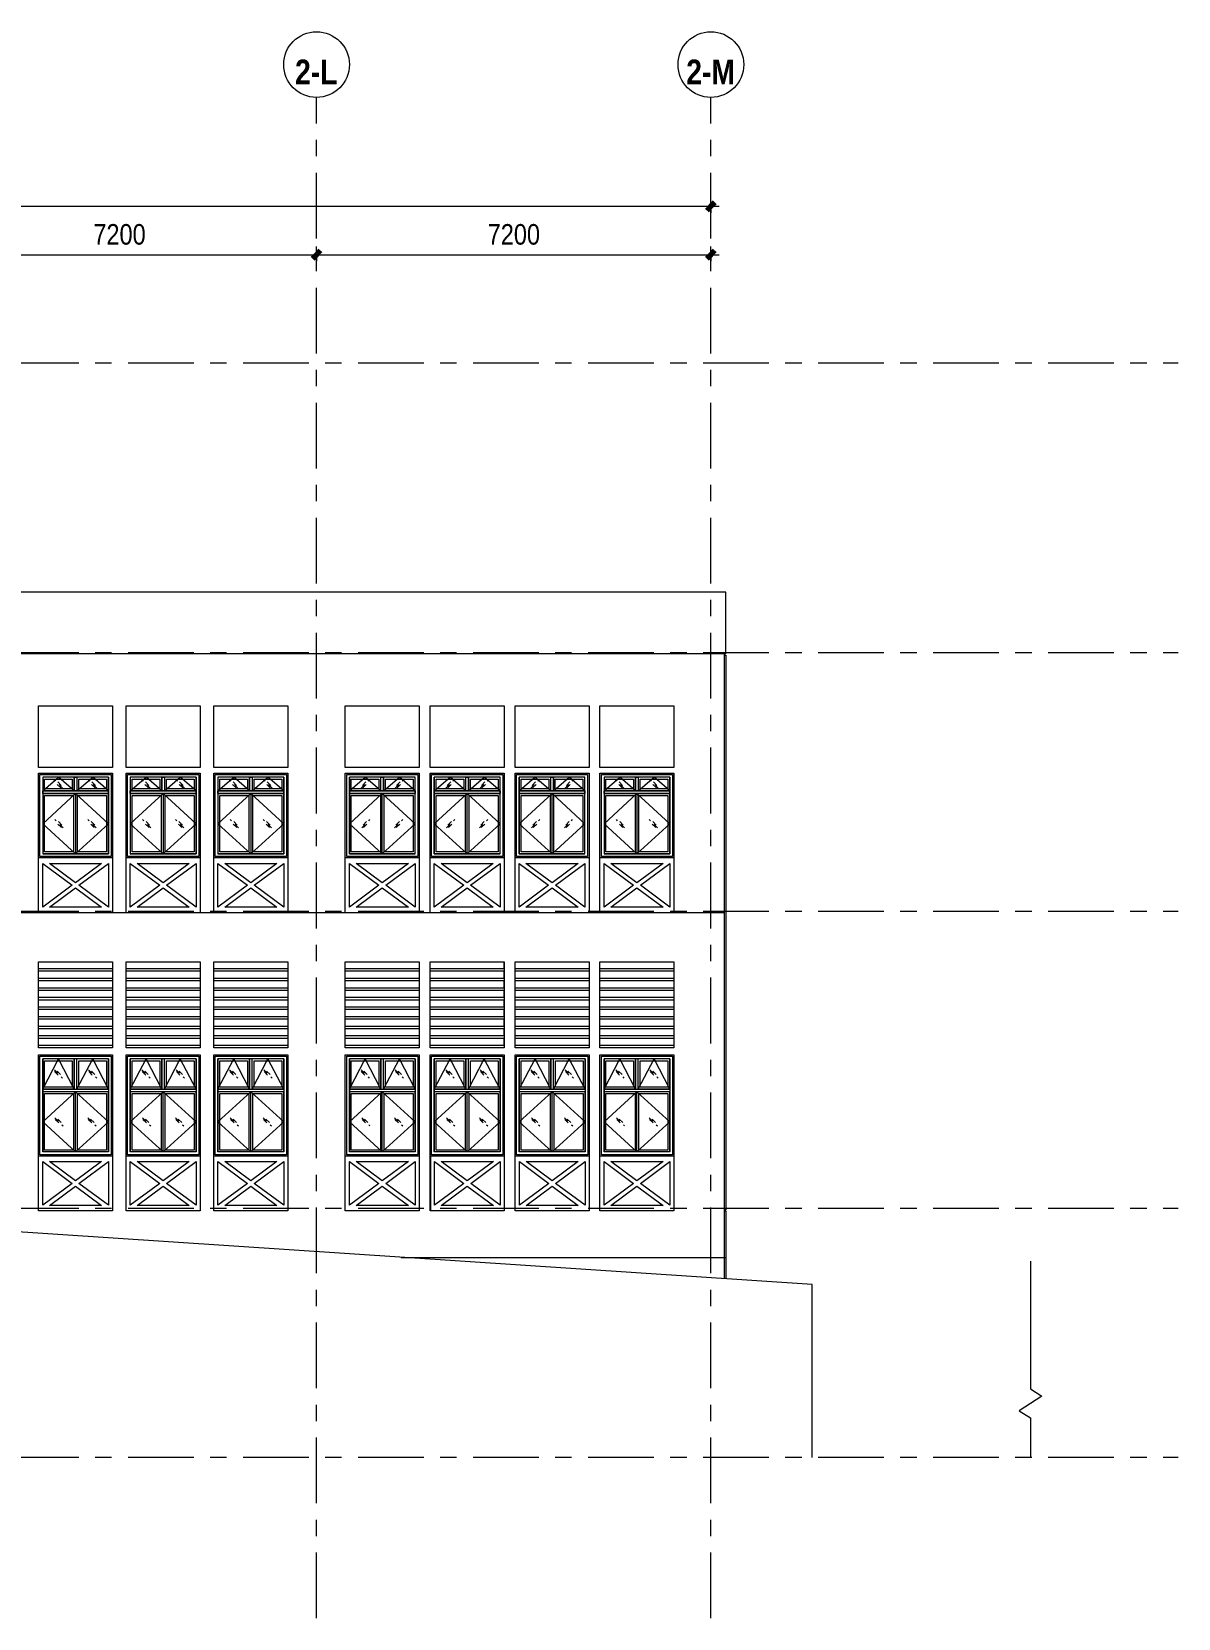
# Model space of a CAD drawing. Header units: millimetres. Extents: x -38844 to 124035, y 18225 to 48099.
# Drawn here: x 103102 to 124035, y 19124 to 48099 of the extents above; entities that cross this region are included whole.
import ezdxf

# ---------------------------------------------------------------- set-up
doc = ezdxf.new("R2010")
doc.units = ezdxf.units.MM
for name, pattern in [('Centre', [4762.5, 952.5, -714.375, 2381.25, -714.375]), ('Dash', [952.5, 476.25, -476.25]), ('Glass Symbol', [360, 90, -90, 90, -90]), ('IDA - Grid Line', [2100, 1200, -300, 300, -300])]:
    doc.linetypes.add(name, pattern=pattern)
for name, color, linetype, lineweight in [('A-_ANOT----_D', 7, 'Continuous', 9), ('A-_ANOT----_D-150', 7, 'Continuous', 9), ('A-_DETA----_ED', 7, 'Continuous', 9), ('A-_DETA----_ED-1', 7, 'Continuous', 18), ('S-_ANOTGRID_E', 7, 'Continuous', 9)]:
    doc.layers.add(name, color=color, linetype=linetype, lineweight=lineweight)
for name, color, linetype, lineweight, true_color in [('A-_FLORLEVL_E-1', 9, 'IDA - Grid Line', 9, 0x808080), ('A-_GENM----_M-2', 6, 'Continuous', 9, 0xff00ff), ('A-_WALL----_E-1', 6, 'Continuous', 9, 0xff00ff), ('A-_WIND----_E-1', 6, 'Continuous', 9, 0xff00ff), ('A-_WIND----_E-2', 6, 'Dash', 9, 0xff00ff), ('A-_WIND----_E-3', 6, 'Centre', 9, 0xff00ff), ('A-_WIND----_E-4', 6, 'Glass Symbol', 9, 0xff00ff), ('S-_ANOTGRID_E-1', 9, 'IDA - Grid Line', 9, 0x808080), ('X_PART----_E-1', 6, 'Continuous', 9, 0xff00ff)]:
    doc.layers.add(name, color=color, linetype=linetype, lineweight=lineweight, true_color=true_color)
doc.styles.add('Arial Narrow_2', font='ARIALN.TTF', dxfattribs={"height": 375})
doc.styles.add('Arial Narrow_B', font='ARIALNB.TTF', dxfattribs={"height": 450})
doc.dimstyles.new('IDA_-_Arial_-_2_5mm_-_Black_-_Diagonal', dxfattribs={"dimscale": 304.8, "dimtxt": 383.786615, "dimasz": 0.492126, "dimexe": 0.492126, "dimexo": 0.738189, "dimgap": 0.246063, "dimtad": 1, "dimdec": 0, "dimzin": 0, "dimdsep": 46, "dimtxsty": 'Arial Narrow_2', "dimblk1": 'OBLIQUE', "dimblk2": 'OBLIQUE', "dimsah": 1, "dimcen": 0.09, "dimdle": 0.492126, "dimadec": 6, "dimazin": 0, "dimtfac": 1, "dimtdec": 4, "dimtix": 1, "dimtmove": 0, "dimatfit": 3, "dimfxl": 1, "dimtvp": 1, "dimtolj": 1, "dimtzin": 0, "dimarcsym": 2})

# ---------------------------------------------------------------- blocks, each defined once
blk = doc.blocks.new('IDA - Casement w Top Hung - 2 Panels - 1400L X 1500H - B2-AW02-3436902-DOOR _ WINDOW SCHEDULE - ELEVATION 2 Copy 1')
at = {"layer": 'A-_WIND----_E-1'}
for p, q in [((2025, 34485), (2025, 34235)), ((2600, 34485), (2025, 34485)), ((3225, 34485), (2025, 34485)), ((2025, 34485), (2025, 33085)), ((2600, 34485), (2600, 34235)), ((2600, 34235), (2600, 34485)), ((2600, 34485), (2650, 34485)), ((2650, 34485), (2650, 34235)), ((3225, 34485), (2650, 34485)), ((2650, 34485), (2650, 34235)), ((3225, 34485), (3225, 34235)), ((3225, 33085), (3225, 34485)), ((2025, 34235), (2600, 34235)), ((2025, 34185), (2025, 34235)), ((3225, 34235), (2025, 34235)), ((2060, 34270), (2060, 34450)), ((2060, 34450), (2565, 34450)), ((2565, 34270), (2060, 34270)), ((2565, 34450), (2565, 34270)), ((2600, 34235), (2650, 34235)), ((2650, 34235), (3225, 34235)), ((2685, 34270), (2685, 34450)), ((2685, 34450), (3190, 34450)), ((3190, 34270), (2685, 34270)), ((3190, 34450), (3190, 34270)), ((3225, 34235), (3225, 34185)), ((2025, 34185), (2025, 33085)), ((2625, 34185), (2025, 34185)), ((2025, 34185), (3225, 34185)), ((2060, 33120), (2060, 34150)), ((2060, 34150), (2590, 34150)), ((2590, 34150), (2590, 33120)), ((2625, 34185), (2625, 33085)), ((2625, 34185), (2625, 33085)), ((3225, 34185), (2625, 34185)), ((2660, 33120), (2660, 34150)), ((2660, 34150), (3190, 34150)), ((3190, 34150), (3190, 33120)), ((3225, 34185), (3225, 33085)), ((2025, 33085), (2625, 33085)), ((3225, 33085), (2025, 33085)), ((2590, 33120), (2060, 33120)), ((2625, 33085), (3225, 33085)), ((3190, 33120), (2660, 33120))]:
    blk.add_line(p, q, dxfattribs=at)
at = {"layer": 'A-_WIND----_E-3'}
for p, q in [((2025, 34235), (2313, 34485)), ((2600, 34235), (2313, 34485)), ((2650, 34235), (2938, 34485)), ((3225, 34235), (2938, 34485)), ((2625, 34185), (2025, 33635)), ((2625, 34185), (3225, 33635)), ((2025, 33635), (2625, 33085)), ((3225, 33635), (2625, 33085))]:
    blk.add_line(p, q, dxfattribs=at)
at = {"layer": 'A-_WIND----_E-4'}
for p, q in [((2388, 34285), (2238, 34435)), ((2356, 34290), (2262, 34384)), ((2364, 34336), (2270, 34430)), ((3013, 34285), (2863, 34435)), ((2981, 34290), (2887, 34384)), ((2989, 34336), (2895, 34430)), ((2400, 33560), (2250, 33710)), ((2368, 33565), (2275, 33659)), ((2376, 33611), (2282, 33705)), ((3000, 33560), (2850, 33710)), ((2968, 33565), (2875, 33659)), ((2976, 33611), (2882, 33705))]:
    blk.add_line(p, q, dxfattribs=at)
blk = doc.blocks.new('IDA - Casement w Top Hung - 2 Panels - 1400L X 1500H - B2-AW02-3436901-DOOR _ WINDOW SCHEDULE - ELEVATION 2 Copy 1')
at = {"layer": 'A-_WIND----_E-1'}
for p, q in [((-2625, 34235), (-2625, 34485)), ((-2050, 34485), (-2625, 34485)), ((-2625, 34485), (-2625, 33085)), ((-1425, 34485), (-2625, 34485)), ((-2050, 34235), (-2050, 34485)), ((-2050, 34485), (-2000, 34485)), ((-2050, 34235), (-2050, 34485)), ((-2000, 34235), (-2000, 34485)), ((-1425, 34485), (-2000, 34485)), ((-2000, 34485), (-2000, 34235)), ((-1425, 34235), (-1425, 34485)), ((-1425, 33085), (-1425, 34485)), ((-2625, 34235), (-2050, 34235)), ((-2625, 34185), (-2625, 34235)), ((-1425, 34235), (-2625, 34235)), ((-2590, 34270), (-2590, 34450)), ((-2590, 34450), (-2085, 34450)), ((-2085, 34270), (-2590, 34270)), ((-2085, 34450), (-2085, 34270)), ((-2050, 34235), (-2000, 34235)), ((-2000, 34235), (-1425, 34235)), ((-1965, 34270), (-1965, 34450)), ((-1965, 34450), (-1460, 34450)), ((-1460, 34270), (-1965, 34270)), ((-1460, 34450), (-1460, 34270)), ((-1425, 34235), (-1425, 34185)), ((-2625, 33085), (-2625, 34185)), ((-2025, 34185), (-2625, 34185)), ((-2625, 34185), (-1425, 34185)), ((-2590, 33120), (-2590, 34150)), ((-2590, 34150), (-2060, 34150)), ((-2060, 34150), (-2060, 33120)), ((-2025, 33085), (-2025, 34185)), ((-1425, 34185), (-2025, 34185)), ((-2025, 33085), (-2025, 34185)), ((-1990, 33120), (-1990, 34150)), ((-1990, 34150), (-1460, 34150)), ((-1460, 34150), (-1460, 33120)), ((-1425, 33085), (-1425, 34185)), ((-2625, 33085), (-2025, 33085)), ((-1425, 33085), (-2625, 33085)), ((-2060, 33120), (-2590, 33120)), ((-2025, 33085), (-1425, 33085)), ((-1460, 33120), (-1990, 33120))]:
    blk.add_line(p, q, dxfattribs=at)
at = {"layer": 'A-_WIND----_E-3'}
for p, q in [((-2625, 34235), (-2337, 34485)), ((-2050, 34235), (-2337, 34485)), ((-2000, 34235), (-1712, 34485)), ((-1425, 34235), (-1712, 34485)), ((-2025, 34185), (-2625, 33635)), ((-2025, 34185), (-1425, 33635)), ((-2625, 33635), (-2025, 33085)), ((-1425, 33635), (-2025, 33085))]:
    blk.add_line(p, q, dxfattribs=at)
at = {"layer": 'A-_WIND----_E-4'}
for p, q in [((-2412, 34285), (-2262, 34435)), ((-2388, 34336), (-2294, 34430)), ((-2380, 34290), (-2286, 34384)), ((-1787, 34285), (-1637, 34435)), ((-1763, 34336), (-1669, 34430)), ((-1755, 34290), (-1661, 34384)), ((-2400, 33560), (-2250, 33710)), ((-2375, 33611), (-2282, 33705)), ((-2368, 33565), (-2274, 33659)), ((-1800, 33560), (-1650, 33710)), ((-1775, 33611), (-1682, 33705)), ((-1768, 33565), (-1674, 33659))]:
    blk.add_line(p, q, dxfattribs=at)
blk = doc.blocks.new('IDA - Casement w Top Hung - 2 Panels - 1400L X 1800H - B2-AW01-3560472-DOOR _ WINDOW SCHEDULE - ELEVATION 2 Copy 1')
at = {"layer": 'A-_WIND----_E-1'}
for p, q in [((-73900, 29340), (-74475, 29340)), ((-74475, 28790), (-74475, 29340)), ((-74475, 29340), (-74475, 27640)), ((-73275, 29340), (-74475, 29340)), ((-74440, 28825), (-74440, 29305)), ((-74440, 29305), (-73935, 29305)), ((-73935, 29305), (-73935, 28825)), ((-73900, 28790), (-73900, 29340)), ((-73850, 29340), (-73900, 29340)), ((-73900, 29340), (-73900, 28790)), ((-73275, 29340), (-73850, 29340)), ((-73850, 28790), (-73850, 29340)), ((-73850, 28790), (-73850, 29340)), ((-73815, 28825), (-73815, 29305)), ((-73815, 29305), (-73310, 29305)), ((-73310, 29305), (-73310, 28825)), ((-73275, 28790), (-73275, 29340)), ((-73275, 29340), (-73275, 27640)), ((-73900, 28790), (-74475, 28790)), ((-74475, 28740), (-74475, 28790)), ((-74475, 28790), (-73275, 28790)), ((-73875, 28740), (-74475, 28740)), ((-74475, 27640), (-74475, 28740)), ((-73275, 28740), (-74475, 28740)), ((-73935, 28825), (-74440, 28825)), ((-74440, 27675), (-74440, 28705)), ((-74440, 28705), (-73910, 28705)), ((-73910, 28705), (-73910, 27675)), ((-73900, 28790), (-73850, 28790)), ((-73275, 28740), (-73875, 28740)), ((-73875, 27640), (-73875, 28740)), ((-73875, 27640), (-73875, 28740)), ((-73275, 28790), (-73850, 28790)), ((-73840, 27675), (-73840, 28705)), ((-73840, 28705), (-73310, 28705)), ((-73310, 28825), (-73815, 28825)), ((-73310, 28705), (-73310, 27675)), ((-73275, 28790), (-73275, 28740)), ((-73275, 27640), (-73275, 28740)), ((-73875, 27640), (-74475, 27640)), ((-73275, 27640), (-74475, 27640)), ((-73910, 27675), (-74440, 27675)), ((-73275, 27640), (-73875, 27640)), ((-73310, 27675), (-73840, 27675))]:
    blk.add_line(p, q, dxfattribs=at)
at = {"layer": 'A-_WIND----_E-3'}
for p, q in [((-74475, 28790), (-74187, 29340)), ((-73900, 28790), (-74187, 29340)), ((-73850, 28790), (-73562, 29340)), ((-73275, 28790), (-73562, 29340)), ((-73875, 28740), (-74475, 28190)), ((-73875, 28740), (-73275, 28190)), ((-74475, 28190), (-73875, 27640)), ((-73275, 28190), (-73875, 27640))]:
    blk.add_line(p, q, dxfattribs=at)
at = {"layer": 'A-_WIND----_E-4'}
for p, q in [((-74262, 29140), (-74112, 28990)), ((-74257, 29108), (-74163, 29014)), ((-74211, 29116), (-74118, 29022)), ((-73637, 29140), (-73487, 28990)), ((-73632, 29108), (-73538, 29014)), ((-73586, 29116), (-73493, 29022)), ((-74250, 28265), (-74100, 28115)), ((-74244, 28233), (-74150, 28139)), ((-74199, 28241), (-74105, 28147)), ((-73650, 28265), (-73500, 28115)), ((-73644, 28233), (-73550, 28139)), ((-73599, 28241), (-73505, 28147))]:
    blk.add_line(p, q, dxfattribs=at)
blk = doc.blocks.new('IDA - Casement w Top Hung - 2 Panels - 1400L X 1800H - B2-AW01-V12-DOOR _ WINDOW SCHEDULE - ELEVATION 2 Copy 1')
at = {"layer": 'A-_WIND----_E-1'}
for p, q in [((-500, 29340), (-1075, 29340)), ((-1075, 28790), (-1075, 29340)), ((-1075, 29340), (-1075, 27640)), ((125, 29340), (-1075, 29340)), ((-1040, 28825), (-1040, 29305)), ((-1040, 29305), (-535, 29305)), ((-535, 29305), (-535, 28825)), ((-500, 28790), (-500, 29340)), ((-450, 29340), (-500, 29340)), ((-500, 29340), (-500, 28790)), ((125, 29340), (-450, 29340)), ((-450, 28790), (-450, 29340)), ((-450, 28790), (-450, 29340)), ((-415, 28825), (-415, 29305)), ((-415, 29305), (90, 29305)), ((90, 29305), (90, 28825)), ((125, 28790), (125, 29340)), ((125, 29340), (125, 27640)), ((-500, 28790), (-1075, 28790)), ((-1075, 28740), (-1075, 28790)), ((-1075, 28790), (125, 28790)), ((-475, 28740), (-1075, 28740)), ((-1075, 27640), (-1075, 28740)), ((125, 28740), (-1075, 28740)), ((-535, 28825), (-1040, 28825)), ((-1040, 27675), (-1040, 28705)), ((-1040, 28705), (-510, 28705)), ((-510, 28705), (-510, 27675)), ((-500, 28790), (-450, 28790)), ((125, 28740), (-475, 28740)), ((-475, 27640), (-475, 28740)), ((-475, 27640), (-475, 28740)), ((125, 28790), (-450, 28790)), ((-440, 27675), (-440, 28705)), ((-440, 28705), (90, 28705)), ((90, 28825), (-415, 28825)), ((90, 28705), (90, 27675)), ((125, 28790), (125, 28740)), ((125, 27640), (125, 28740)), ((-475, 27640), (-1075, 27640)), ((125, 27640), (-1075, 27640)), ((-510, 27675), (-1040, 27675)), ((125, 27640), (-475, 27640)), ((90, 27675), (-440, 27675))]:
    blk.add_line(p, q, dxfattribs=at)
at = {"layer": 'A-_WIND----_E-2'}
for p, q in [((200, 29415), (200, 27565)), ((-1147, 27565), (-1150, 27565))]:
    blk.add_line(p, q, dxfattribs=at)
at = {"layer": 'A-_WIND----_E-3'}
for p, q in [((-1075, 28790), (-787, 29340)), ((-500, 28790), (-787, 29340)), ((-450, 28790), (-162, 29340)), ((125, 28790), (-162, 29340)), ((-475, 28740), (-1075, 28190)), ((-475, 28740), (125, 28190)), ((-1075, 28190), (-475, 27640)), ((125, 28190), (-475, 27640))]:
    blk.add_line(p, q, dxfattribs=at)
at = {"layer": 'A-_WIND----_E-4'}
for p, q in [((-862, 29140), (-712, 28990)), ((-857, 29108), (-763, 29014)), ((-811, 29116), (-718, 29022)), ((-237, 29140), (-87, 28990)), ((-232, 29108), (-138, 29014)), ((-186, 29116), (-93, 29022)), ((-850, 28265), (-700, 28115)), ((-844, 28233), (-750, 28139)), ((-799, 28241), (-705, 28147)), ((-250, 28265), (-100, 28115)), ((-244, 28233), (-150, 28139)), ((-199, 28241), (-105, 28147))]:
    blk.add_line(p, q, dxfattribs=at)
blk = doc.blocks.new('Wall Motif - Type 1-V13-DOOR _ WINDOW SCHEDULE - ELEVATION 2 Copy 1')
at = {"layer": 'A-_GENM----_M-2'}
for p, q in [((-12550, 27565), (-13900, 27565)), ((-13825, 26667), (-13825, 27463)), ((-13825, 27463), (-13288, 27065)), ((-13702, 27465), (-12748, 27465)), ((-13225, 27112), (-13702, 27465)), ((-12748, 27465), (-13225, 27112)), ((-13162, 27065), (-12625, 27463)), ((-12625, 27463), (-12625, 26667)), ((-13288, 27065), (-13825, 26667)), ((-13702, 26665), (-13225, 27018)), ((-13225, 27018), (-12748, 26665)), ((-12625, 26667), (-13162, 27065)), ((-12748, 26665), (-13702, 26665))]:
    blk.add_line(p, q, dxfattribs=at)
blk = doc.blocks.new('Wall Motif - Type 1-V14-DOOR _ WINDOW SCHEDULE - ELEVATION 2 Copy 1')
at = {"layer": 'A-_GENM----_M-2'}
for p, q in [((203, 27565), (-1147, 27565)), ((-1147, 27565), (-1147, 26565)), ((-1072, 26667), (-1072, 27463)), ((-1072, 27463), (-535, 27065)), ((-949, 27465), (5, 27465)), ((-472, 27112), (-949, 27465)), ((5, 27465), (-472, 27112)), ((-409, 27065), (128, 27463)), ((128, 27463), (128, 26667)), ((-535, 27065), (-1072, 26667)), ((-949, 26665), (-472, 27018)), ((-472, 27018), (5, 26665)), ((128, 26667), (-409, 27065)), ((5, 26665), (-949, 26665))]:
    blk.add_line(p, q, dxfattribs=at)
blk = doc.blocks.new('Wall Motif - Type 1-V15-DOOR _ WINDOW SCHEDULE - ELEVATION 2 Copy 1')
at = {"layer": 'A-_GENM----_M-2'}
for p, q in [((1750, 27565), (403, 27565)), ((478, 26667), (478, 27463)), ((478, 27463), (1015, 27065)), ((601, 27465), (1555, 27465)), ((1078, 27112), (601, 27465)), ((1555, 27465), (1078, 27112)), ((1141, 27065), (1678, 27463)), ((1678, 27463), (1678, 26667)), ((1015, 27065), (478, 26667)), ((601, 26665), (1078, 27018)), ((1078, 27018), (1555, 26665)), ((1678, 26667), (1141, 27065)), ((1555, 26665), (601, 26665))]:
    blk.add_line(p, q, dxfattribs=at)
blk = doc.blocks.new('Wall Motif FACADE PART - Type 1-V31-DOOR _ WINDOW SCHEDULE - ELEVATION 2 Copy 1')
at = {"layer": 'A-_GENM----_M-2'}
for p, q in [((-13900, 30990), (-12550, 30990)), ((-12550, 30940), (-13900, 30940)), ((-13900, 30815), (-12550, 30815)), ((-12550, 30765), (-13900, 30765)), ((-13900, 30640), (-12550, 30640)), ((-12550, 30590), (-13900, 30590)), ((-13900, 30465), (-12550, 30465)), ((-12550, 30415), (-13900, 30415)), ((-13900, 30290), (-12550, 30290)), ((-12550, 30240), (-13900, 30240)), ((-13900, 30115), (-12550, 30115)), ((-12550, 30065), (-13900, 30065)), ((-13900, 29940), (-12550, 29940)), ((-12550, 29890), (-13900, 29890)), ((-13900, 29765), (-12550, 29765)), ((-12550, 29715), (-13900, 29715)), ((-13900, 29590), (-12550, 29590))]:
    blk.add_line(p, q, dxfattribs=at)
blk = doc.blocks.new('Wall Motif FACADE PART - Type 1-V32-DOOR _ WINDOW SCHEDULE - ELEVATION 2 Copy 1')
at = {"layer": 'A-_GENM----_M-2'}
for p, q in [((200, 30990), (200, 31115)), ((-1150, 30990), (200, 30990)), ((200, 30940), (-1150, 30940)), ((-1150, 30815), (200, 30815)), ((200, 30765), (-1150, 30765)), ((200, 30815), (200, 30940)), ((200, 30640), (200, 30765)), ((-1150, 30640), (200, 30640)), ((200, 30590), (-1150, 30590)), ((-1150, 30465), (200, 30465)), ((200, 30465), (200, 30590)), ((200, 30415), (-1150, 30415)), ((-1150, 30290), (200, 30290)), ((200, 30240), (-1150, 30240)), ((200, 30290), (200, 30415)), ((200, 30115), (200, 30240)), ((-1150, 30115), (200, 30115)), ((200, 30065), (-1150, 30065)), ((-1150, 29940), (200, 29940)), ((200, 29890), (-1150, 29890)), ((200, 29940), (200, 30065)), ((200, 29765), (200, 29890)), ((-1150, 29765), (200, 29765)), ((200, 29715), (-1150, 29715)), ((-1150, 29590), (200, 29590)), ((200, 29590), (200, 29715))]:
    blk.add_line(p, q, dxfattribs=at)
blk = doc.blocks.new('IDA - M_Break Line - IDA - M_Break Line-3553975-DOOR _ WINDOW SCHEDULE - ELEVATION 2 Copy 1')
at = {"layer": 'A-_DETA----_ED-1'}
for p, q in [((9811, 25643), (9811, 23313)), ((10016, 23181), (9606, 22915)), ((9811, 23313), (10016, 23181)), ((9606, 22915), (9811, 22783)), ((9811, 22783), (9811, 22063))]:
    blk.add_line(p, q, dxfattribs=at)
blk = doc.blocks.new('Grid - 4 mm Dia-236334-DOOR _ WINDOW SCHEDULE - ELEVATION 2 Copy 1')
at = {"layer": 'S-_ANOTGRID_E'}
blk.add_circle((-75225, 47499), 600, dxfattribs=at)
blk = doc.blocks.new('DIMBLOCK17-DOOR _ WINDOW SCHEDULE - ELEVATION 2 Copy 1')
at = {"layer": 'A-_ANOT----_D-150', "transparency": 16777216}
for p, q in [((36302, 44793), (36302, 45061)), ((115502, 44793), (115502, 45061)), ((36152, 44911), (115652, 44911)), ((36302, 44911), (36302, 44793)), ((115502, 44911), (115502, 44793))]:
    blk.add_line(p, q, dxfattribs=at)
at = {"layer": 'A-_ANOT----_D-150', "lineweight": 70, "transparency": 16777216}
for p, q in [((36302, 44911), (36377, 44986)), ((115502, 44911), (115577, 44986)), ((36302, 44911), (36227, 44836)), ((115502, 44911), (115427, 44836))]:
    blk.add_line(p, q, dxfattribs=at)
at = {"layer": 'A-_ANOT----_D-150', "color": 0, "transparency": 16777216, "insert": (75308, 45471), "char_height": 375, "width": 1425.49, "attachment_point": 1, "line_spacing_factor": 0.974696, "style": 'Arial Narrow_2'}
blk.add_mtext('79200', dxfattribs=at)
blk = doc.blocks.new('_Oblique')
at = {"color": 0, "linetype": 'ByBlock', "lineweight": -2}
blk.add_line((-0.5, -0.5), (0.5, 0.5), dxfattribs=at)
blk = doc.blocks.new('DIMBLOCK22-DOOR _ WINDOW SCHEDULE - ELEVATION 2 Copy 1')
at = {"layer": 'A-_ANOT----_D-150', "transparency": 16777216}
for p, q in [((101102, 43907), (101102, 44176)), ((108302, 43907), (108302, 44176)), ((101102, 44026), (108302, 44026)), ((101102, 44026), (101102, 43907)), ((108302, 44026), (108302, 43907))]:
    blk.add_line(p, q, dxfattribs=at)
at = {"layer": 'A-_ANOT----_D-150', "lineweight": 70, "transparency": 16777216}
for p, q in [((101102, 44026), (101177, 44101)), ((108302, 44026), (108377, 44101)), ((101102, 44026), (101027, 43951)), ((108302, 44026), (108227, 43951))]:
    blk.add_line(p, q, dxfattribs=at)
at = {"layer": 'A-_ANOT----_D-150', "color": 0, "transparency": 16777216, "insert": (104227, 44586), "char_height": 375, "width": 1140.39, "attachment_point": 1, "line_spacing_factor": 0.974696, "style": 'Arial Narrow_2'}
blk.add_mtext('7200', dxfattribs=at)
blk = doc.blocks.new('DIMBLOCK23-DOOR _ WINDOW SCHEDULE - ELEVATION 2 Copy 1')
at = {"layer": 'A-_ANOT----_D-150', "transparency": 16777216}
for p, q in [((108302, 43907), (108302, 44176)), ((115502, 43907), (115502, 44176)), ((108302, 44026), (115652, 44026)), ((108302, 44026), (108302, 43907)), ((115502, 44026), (115502, 43907))]:
    blk.add_line(p, q, dxfattribs=at)
at = {"layer": 'A-_ANOT----_D-150', "lineweight": 70, "transparency": 16777216}
for p, q in [((108302, 44026), (108377, 44101)), ((115502, 44026), (115577, 44101)), ((108302, 44026), (108227, 43951)), ((115502, 44026), (115427, 43951))]:
    blk.add_line(p, q, dxfattribs=at)
at = {"layer": 'A-_ANOT----_D-150', "color": 0, "transparency": 16777216, "insert": (111427, 44586), "char_height": 375, "width": 1140.39, "attachment_point": 1, "line_spacing_factor": 0.974696, "style": 'Arial Narrow_2'}
blk.add_mtext('7200', dxfattribs=at)

msp = doc.modelspace()

# ---------------------------------------------------------------- linework, layer by layer
at = {"layer": 'A-_FLORLEVL_E-1'}
for p, q in [((25060, 42054.6), (124035.5, 42054.6)), ((25060, 36765), (124035.5, 36765)), ((25060, 32040), (124035.5, 32040)), ((25060, 26615), (124035.5, 26615)), ((25060, 22065), (124035.5, 22065))]:
    msp.add_line(p, q, dxfattribs=at)
at = {"layer": 'A-_WALL----_E-1'}
for p, q in [((115777.3, 37865), (97202.3, 37865)), ((115777.3, 36735), (115777.3, 37865)), ((115777.3, 36735), (97352.3, 36735)), ((115752.3, 32010), (115752.3, 36735)), ((103227.3, 34660), (103227.3, 35790)), ((103227.3, 35790), (104577.3, 35790)), ((104577.3, 35790), (104577.3, 34660)), ((104827.3, 34660), (104827.3, 35790)), ((104827.3, 35790), (106177.3, 35790)), ((106177.3, 35790), (106177.3, 34660)), ((106427.3, 34660), (106427.3, 35790)), ((106427.3, 35790), (107777.3, 35790)), ((107777.3, 35790), (107777.3, 34660)), ((108827.3, 34660), (108827.3, 35790)), ((108827.3, 35790), (110177.3, 35790)), ((110177.3, 35790), (110177.3, 34660)), ((110377.3, 34660), (110377.3, 35790)), ((110377.3, 35790), (111727.3, 35790)), ((111727.3, 35790), (111727.3, 34660)), ((111927.3, 34660), (111927.3, 35790)), ((111927.3, 35790), (113277.3, 35790)), ((113277.3, 35790), (113277.3, 34660)), ((113477.3, 34660), (113477.3, 35790)), ((113477.3, 35790), (114827.3, 35790)), ((114827.3, 35790), (114827.3, 34660)), ((104577.3, 34660), (103227.3, 34660)), ((103227.3, 32010), (103227.3, 34560)), ((103227.3, 34560), (104577.3, 34560)), ((103252.3, 33035), (103252.3, 34535)), ((103252.3, 34535), (104552.3, 34535)), ((104552.3, 34535), (104552.3, 33035)), ((104577.3, 34560), (104577.3, 32010)), ((106177.3, 34660), (104827.3, 34660)), ((104827.3, 32010), (104827.3, 34560)), ((104827.3, 34560), (106177.3, 34560)), ((104852.3, 33035), (104852.3, 34535)), ((104852.3, 34535), (106152.3, 34535)), ((106152.3, 34535), (106152.3, 33035)), ((106177.3, 34560), (106177.3, 32010)), ((107777.3, 34660), (106427.3, 34660)), ((106427.3, 32010), (106427.3, 34560)), ((106427.3, 34560), (107777.3, 34560)), ((106452.3, 33035), (106452.3, 34535)), ((106452.3, 34535), (107752.3, 34535)), ((107752.3, 34535), (107752.3, 33035)), ((107777.3, 34560), (107777.3, 32010)), ((110177.3, 34660), (108827.3, 34660)), ((108827.3, 32010), (108827.3, 34560)), ((108827.3, 34560), (110177.3, 34560)), ((108852.3, 33035), (108852.3, 34535)), ((108852.3, 34535), (110152.3, 34535)), ((110152.3, 34535), (110152.3, 33035)), ((110177.3, 34560), (110177.3, 32010)), ((111727.3, 34660), (110377.3, 34660)), ((110377.3, 32010), (110377.3, 34560)), ((110377.3, 34560), (111727.3, 34560)), ((110402.3, 33035), (110402.3, 34535)), ((110402.3, 34535), (111702.3, 34535)), ((111702.3, 34535), (111702.3, 33035)), ((111727.3, 34560), (111727.3, 32010)), ((113277.3, 34660), (111927.3, 34660)), ((111927.3, 32010), (111927.3, 34560)), ((111927.3, 34560), (113277.3, 34560)), ((111952.3, 33035), (111952.3, 34535)), ((111952.3, 34535), (113252.3, 34535)), ((113252.3, 34535), (113252.3, 33035)), ((113277.3, 34560), (113277.3, 32010)), ((114827.3, 34660), (113477.3, 34660)), ((113477.3, 32010), (113477.3, 34560)), ((113477.3, 34560), (114827.3, 34560)), ((113502.3, 33035), (113502.3, 34535)), ((113502.3, 34535), (114802.3, 34535)), ((114802.3, 34535), (114802.3, 33035)), ((114827.3, 34560), (114827.3, 32010)), ((104552.3, 33035), (103252.3, 33035)), ((106152.3, 33035), (104852.3, 33035)), ((107752.3, 33035), (106452.3, 33035)), ((110152.3, 33035), (108852.3, 33035)), ((111702.3, 33035), (110402.3, 33035)), ((113252.3, 33035), (111952.3, 33035)), ((114802.3, 33035), (113502.3, 33035)), ((115752.3, 32010), (96877.3, 32010)), ((115752.3, 25715), (115752.3, 32010)), ((103227.3, 29540), (103227.3, 31115)), ((103227.3, 31115), (104577.3, 31115)), ((104577.3, 31115), (104577.3, 29540)), ((104827.3, 29540), (104827.3, 31115)), ((104827.3, 31115), (106177.3, 31115)), ((106177.3, 31115), (106177.3, 29540)), ((106427.3, 29540), (106427.3, 31115)), ((106427.3, 31115), (107777.3, 31115)), ((107777.3, 31115), (107777.3, 29540)), ((108827.3, 29540), (108827.3, 31115)), ((108827.3, 31115), (110177.3, 31115)), ((110177.3, 31115), (110177.3, 29540)), ((110377.3, 29540), (110377.3, 31115)), ((110377.3, 31115), (111729.6, 31115)), ((111729.6, 31115), (111729.6, 29540)), ((111927.3, 29540), (111927.3, 31115)), ((111927.3, 31115), (113277.3, 31115)), ((113277.3, 31115), (113277.3, 29540)), ((113477.3, 29540), (113477.3, 31115)), ((113477.3, 31115), (114827.3, 31115)), ((114827.3, 31115), (114827.3, 29540)), ((104577.3, 29540), (103227.3, 29540)), ((103227.3, 26565), (103227.3, 29415)), ((103227.3, 29415), (104577.3, 29415)), ((103252.3, 27590), (103252.3, 29390)), ((103252.3, 29390), (104552.3, 29390)), ((104552.3, 29390), (104552.3, 27590)), ((104577.3, 29415), (104577.3, 26565)), ((106177.3, 29540), (104827.3, 29540)), ((104827.3, 26565), (104827.3, 29415)), ((104827.3, 29415), (106177.3, 29415)), ((104852.3, 27590), (104852.3, 29390)), ((104852.3, 29390), (106152.3, 29390)), ((106152.3, 29390), (106152.3, 27590)), ((106177.3, 29415), (106177.3, 26565)), ((107777.3, 29540), (106427.3, 29540)), ((106427.3, 26565), (106427.3, 29415)), ((106427.3, 29415), (107777.3, 29415)), ((106452.3, 27590), (106452.3, 29390)), ((106452.3, 29390), (107752.3, 29390)), ((107752.3, 29390), (107752.3, 27590)), ((107777.3, 29415), (107777.3, 26565)), ((110177.3, 29540), (108827.3, 29540)), ((108827.3, 26565), (108827.3, 29415)), ((108827.3, 29415), (110177.3, 29415)), ((108852.3, 27590), (108852.3, 29390)), ((108852.3, 29390), (110152.3, 29390)), ((110152.3, 29390), (110152.3, 27590)), ((110177.3, 29415), (110177.3, 26565)), ((111729.6, 29540), (110377.3, 29540)), ((110377.3, 26565), (110377.3, 29415)), ((110377.3, 29415), (111729.6, 29415)), ((110402.3, 27590), (110402.3, 29390)), ((110402.3, 29390), (111702.3, 29390)), ((111702.3, 29390), (111702.3, 27590)), ((111729.6, 29415), (111729.6, 26565)), ((113277.3, 29540), (111927.3, 29540)), ((111929.6, 26565), (111929.6, 29415)), ((111929.6, 29415), (113277.3, 29415)), ((111954.6, 27590), (111954.6, 29390)), ((111954.6, 29390), (113254.6, 29390)), ((113254.6, 29390), (113254.6, 27590)), ((113277.3, 29415), (113277.3, 26565)), ((114827.3, 29540), (113477.3, 29540)), ((113477.3, 26565), (113477.3, 29415)), ((113477.3, 29415), (114827.3, 29415)), ((113502.3, 27590), (113502.3, 29390)), ((113502.3, 29390), (114802.3, 29390)), ((114802.3, 29390), (114802.3, 27590)), ((114827.3, 29415), (114827.3, 26565)), ((104552.3, 27590), (103252.3, 27590)), ((106152.3, 27590), (104852.3, 27590)), ((107752.3, 27590), (106452.3, 27590)), ((110152.3, 27590), (108852.3, 27590)), ((111702.3, 27590), (110402.3, 27590)), ((113254.6, 27590), (111954.6, 27590)), ((114802.3, 27590), (113502.3, 27590)), ((117352.3, 25217.2), (97202.3, 26554)), ((104577.3, 26565), (103227.3, 26565)), ((106177.3, 26565), (104827.3, 26565)), ((107777.3, 26565), (106427.3, 26565)), ((110177.3, 26565), (108827.3, 26565)), ((110377.3, 26615), (110379.6, 26615)), ((111729.6, 26565), (110377.3, 26565)), ((113277.3, 26565), (111929.6, 26565)), ((114827.3, 26565), (113477.3, 26565)), ((109848.9, 25715), (115752.3, 25715)), ((117352.3, 22062.6), (117352.3, 25217.2))]:
    msp.add_line(p, q, dxfattribs=at)
at = {"layer": 'S-_ANOTGRID_E-1'}
for p, q in [((108302.3, 19124), (108302.3, 46899.2)), ((115502.3, 19124), (115502.3, 46899.2))]:
    msp.add_line(p, q, dxfattribs=at)
at = {"layer": 'X_PART----_E-1'}
for p, q in [((115752.3, 36715), (115777.3, 36715)), ((115777.3, 36715), (115777.3, 32010)), ((115777.3, 32010), (115777.3, 26585)), ((115777.3, 26585), (115752.3, 26585)), ((115752.3, 26565), (115777.3, 26565)), ((115777.3, 26565), (115777.3, 25715)), ((115752.3, 25323.3), (115752.3, 25715)), ((115752.3, 25715), (115777.3, 25715)), ((115777.3, 25715), (115777.3, 25321.7))]:
    msp.add_line(p, q, dxfattribs=at)

# ---------------------------------------------------------------- block references
at = {"layer": 'A-_DETA----_ED'}
msp.add_blockref('IDA - M_Break Line - IDA - M_Break Line-3553975-DOOR _ WINDOW SCHEDULE - ELEVATION 2 Copy 1', (111527, 0), dxfattribs=at)
at = {"layer": 'A-_GENM----_M-2'}
for name, p in [('Wall Motif - Type 1-V13-DOOR _ WINDOW SCHEDULE - ELEVATION 2 Copy 1', (117127, 5445)), ('Wall Motif - Type 1-V13-DOOR _ WINDOW SCHEDULE - ELEVATION 2 Copy 1', (118727, 5445)), ('Wall Motif - Type 1-V13-DOOR _ WINDOW SCHEDULE - ELEVATION 2 Copy 1', (120327, 5445)), ('Wall Motif - Type 1-V13-DOOR _ WINDOW SCHEDULE - ELEVATION 2 Copy 1', (122727, 5445)), ('Wall Motif - Type 1-V13-DOOR _ WINDOW SCHEDULE - ELEVATION 2 Copy 1', (124277, 5445)), ('Wall Motif - Type 1-V13-DOOR _ WINDOW SCHEDULE - ELEVATION 2 Copy 1', (125827, 5445)), ('Wall Motif - Type 1-V13-DOOR _ WINDOW SCHEDULE - ELEVATION 2 Copy 1', (127377, 5445)), ('Wall Motif FACADE PART - Type 1-V32-DOOR _ WINDOW SCHEDULE - ELEVATION 2 Copy 1', (111527, 0)), ('Wall Motif FACADE PART - Type 1-V31-DOOR _ WINDOW SCHEDULE - ELEVATION 2 Copy 1', (117127, 0)), ('Wall Motif FACADE PART - Type 1-V31-DOOR _ WINDOW SCHEDULE - ELEVATION 2 Copy 1', (118727, 0)), ('Wall Motif FACADE PART - Type 1-V31-DOOR _ WINDOW SCHEDULE - ELEVATION 2 Copy 1', (120327, 0)), ('Wall Motif FACADE PART - Type 1-V31-DOOR _ WINDOW SCHEDULE - ELEVATION 2 Copy 1', (122727, 0)), ('Wall Motif FACADE PART - Type 1-V31-DOOR _ WINDOW SCHEDULE - ELEVATION 2 Copy 1', (125827, 0)), ('Wall Motif FACADE PART - Type 1-V31-DOOR _ WINDOW SCHEDULE - ELEVATION 2 Copy 1', (127377, 0)), ('Wall Motif - Type 1-V13-DOOR _ WINDOW SCHEDULE - ELEVATION 2 Copy 1', (117127, 0)), ('Wall Motif - Type 1-V13-DOOR _ WINDOW SCHEDULE - ELEVATION 2 Copy 1', (118727, 0)), ('Wall Motif - Type 1-V13-DOOR _ WINDOW SCHEDULE - ELEVATION 2 Copy 1', (120327, 0)), ('Wall Motif - Type 1-V13-DOOR _ WINDOW SCHEDULE - ELEVATION 2 Copy 1', (122727, 0)), ('Wall Motif - Type 1-V14-DOOR _ WINDOW SCHEDULE - ELEVATION 2 Copy 1', (111527, 0)), ('Wall Motif - Type 1-V15-DOOR _ WINDOW SCHEDULE - ELEVATION 2 Copy 1', (111527, 0)), ('Wall Motif - Type 1-V13-DOOR _ WINDOW SCHEDULE - ELEVATION 2 Copy 1', (127377, 0))]:
    msp.add_blockref(name, p, dxfattribs=at)
at = {"layer": 'A-_WIND----_E-1'}
for name, p in [('IDA - Casement w Top Hung - 2 Panels - 1400L X 1500H - B2-AW02-3436902-DOOR _ WINDOW SCHEDULE - ELEVATION 2 Copy 1', (101277, 0)), ('IDA - Casement w Top Hung - 2 Panels - 1400L X 1500H - B2-AW02-3436902-DOOR _ WINDOW SCHEDULE - ELEVATION 2 Copy 1', (102877, 0)), ('IDA - Casement w Top Hung - 2 Panels - 1400L X 1500H - B2-AW02-3436902-DOOR _ WINDOW SCHEDULE - ELEVATION 2 Copy 1', (104477, 0)), ('IDA - Casement w Top Hung - 2 Panels - 1400L X 1500H - B2-AW02-3436901-DOOR _ WINDOW SCHEDULE - ELEVATION 2 Copy 1', (111527, 0)), ('IDA - Casement w Top Hung - 2 Panels - 1400L X 1500H - B2-AW02-3436901-DOOR _ WINDOW SCHEDULE - ELEVATION 2 Copy 1', (113077, 0)), ('IDA - Casement w Top Hung - 2 Panels - 1400L X 1500H - B2-AW02-3436901-DOOR _ WINDOW SCHEDULE - ELEVATION 2 Copy 1', (114627, 0)), ('IDA - Casement w Top Hung - 2 Panels - 1400L X 1500H - B2-AW02-3436902-DOOR _ WINDOW SCHEDULE - ELEVATION 2 Copy 1', (111527, 0)), ('IDA - Casement w Top Hung - 2 Panels - 1400L X 1800H - B2-AW01-3560472-DOOR _ WINDOW SCHEDULE - ELEVATION 2 Copy 1', (177777, 0)), ('IDA - Casement w Top Hung - 2 Panels - 1400L X 1800H - B2-AW01-3560472-DOOR _ WINDOW SCHEDULE - ELEVATION 2 Copy 1', (179377, 0)), ('IDA - Casement w Top Hung - 2 Panels - 1400L X 1800H - B2-AW01-3560472-DOOR _ WINDOW SCHEDULE - ELEVATION 2 Copy 1', (180977, 0)), ('IDA - Casement w Top Hung - 2 Panels - 1400L X 1800H - B2-AW01-3560472-DOOR _ WINDOW SCHEDULE - ELEVATION 2 Copy 1', (183377, 0)), ('IDA - Casement w Top Hung - 2 Panels - 1400L X 1800H - B2-AW01-V12-DOOR _ WINDOW SCHEDULE - ELEVATION 2 Copy 1', (111527, 0)), ('IDA - Casement w Top Hung - 2 Panels - 1400L X 1800H - B2-AW01-3560472-DOOR _ WINDOW SCHEDULE - ELEVATION 2 Copy 1', (186479.2, 0)), ('IDA - Casement w Top Hung - 2 Panels - 1400L X 1800H - B2-AW01-3560472-DOOR _ WINDOW SCHEDULE - ELEVATION 2 Copy 1', (188027, 0))]:
    msp.add_blockref(name, p, dxfattribs=at)
at = {"layer": 'S-_ANOTGRID_E'}
for p in [(183527, 0), (190727, 0)]:
    msp.add_blockref('Grid - 4 mm Dia-236334-DOOR _ WINDOW SCHEDULE - ELEVATION 2 Copy 1', p, dxfattribs=at)

# ---------------------------------------------------------------- texts
at = {"layer": 'S-_ANOTGRID_E', "char_height": 450, "attachment_point": 5, "line_spacing_factor": 0.949189, "style": 'Arial Narrow_B'}
for s, insert, width in [('\\pxqc,t3.33333,6.66667,10,13.33333,16.66667,20,23.33333,26.66667,30,33.33333,36.66667,40,43.33333,46.66667,50,53.33333,56.66667,60,63.33333,66.66667,70,73.33333,76.66667,80,83.33333,86.66667,90,93.33333,96.66667,100,103.33333,106.66667;{2-L}', (108296.9, 47365.7), 784.5), ('\\pxqc,t3.33333,6.66667,10,13.33333,16.66667,20,23.33333,26.66667,30,33.33333,36.66667,40,43.33333,46.66667,50,53.33333,56.66667,60,63.33333,66.66667,70,73.33333,76.66667,80,83.33333,86.66667,90,93.33333,96.66667,100,103.33333,106.66667;{2-M}', (115496.9, 47365.7), 903)]:
    msp.add_mtext(s, dxfattribs=dict(at, insert=insert, width=width))

# ---------------------------------------------------------------- dimensions: what is measured, and where the dimension line sits
at = {"layer": 'A-_ANOT----_D'}
for base, p1, p2, override, picture, middle in [((115502.3, 44911.5), (36302.3, 45017.5), (115502.3, 45017.5), {"dimpost": '<>', "dimfxl": 79200}, 'DIMBLOCK17-DOOR _ WINDOW SCHEDULE - ELEVATION 2 Copy 1', (75902.3, 45177.9)), ((108302.3, 44026), (101102.3, 44132.1), (108302.3, 44132.1), {"dimpost": '<>', "dimfxl": 7200}, 'DIMBLOCK22-DOOR _ WINDOW SCHEDULE - ELEVATION 2 Copy 1', (104702.3, 44292.5)), ((115502.3, 44026), (108302.3, 44132.1), (115502.3, 44132.1), {"dimpost": '<>', "dimfxl": 7200}, 'DIMBLOCK23-DOOR _ WINDOW SCHEDULE - ELEVATION 2 Copy 1', (111902.3, 44292.5))]:
    dim = msp.add_linear_dim(base=base, p1=p1, p2=p2, dimstyle='IDA_-_Arial_-_2_5mm_-_Black_-_Diagonal', override=override, dxfattribs=at)
    dim.commit()
    dim.dimension.update_dxf_attribs({"geometry": picture, "text_midpoint": middle})

doc.saveas('drawing.dxf')
